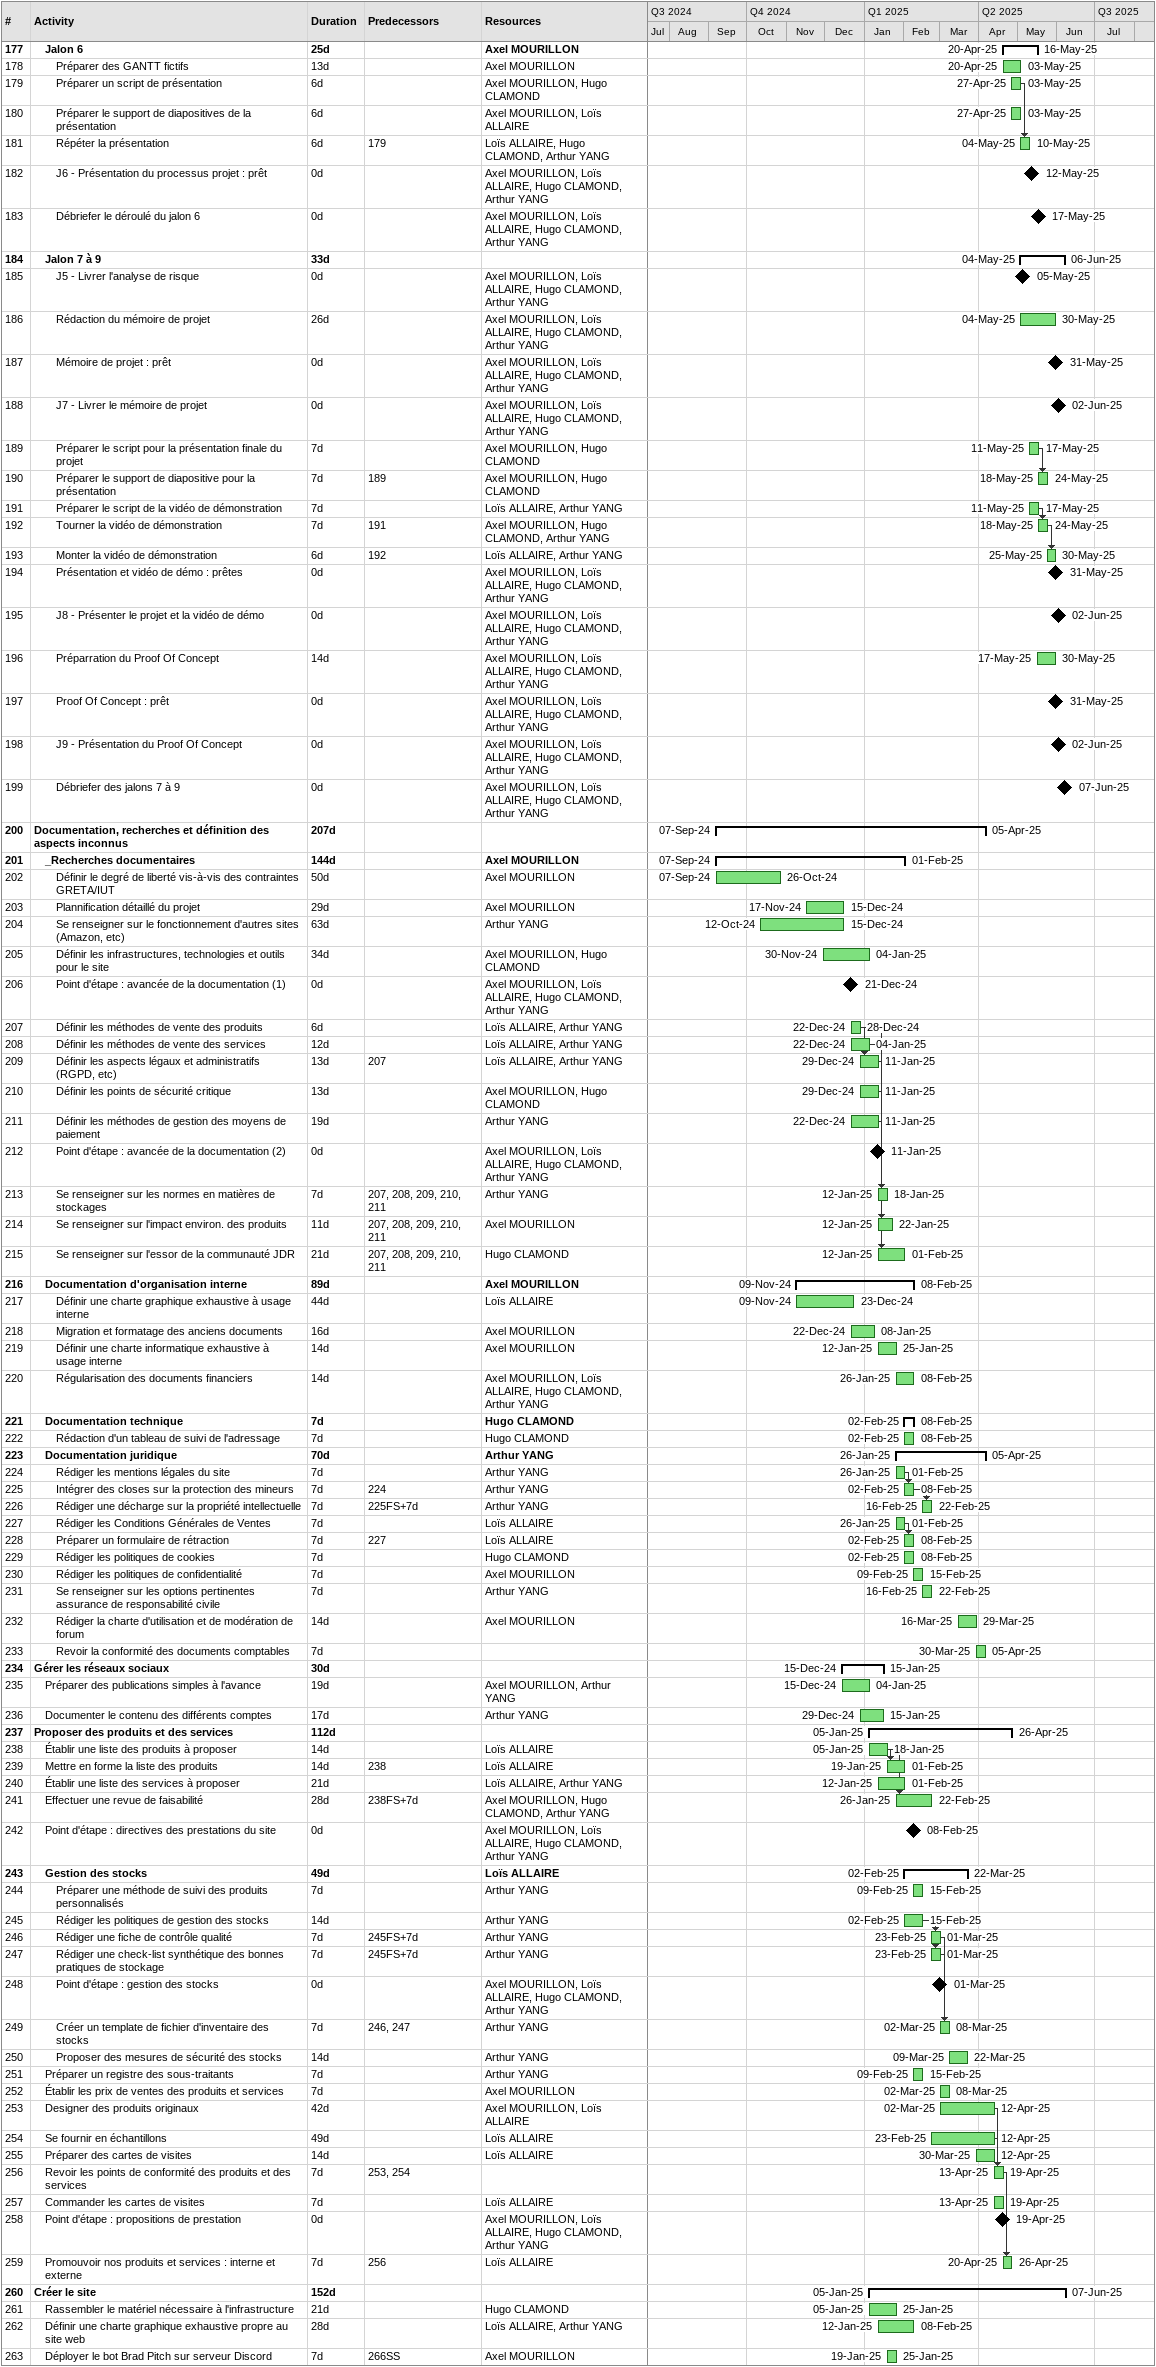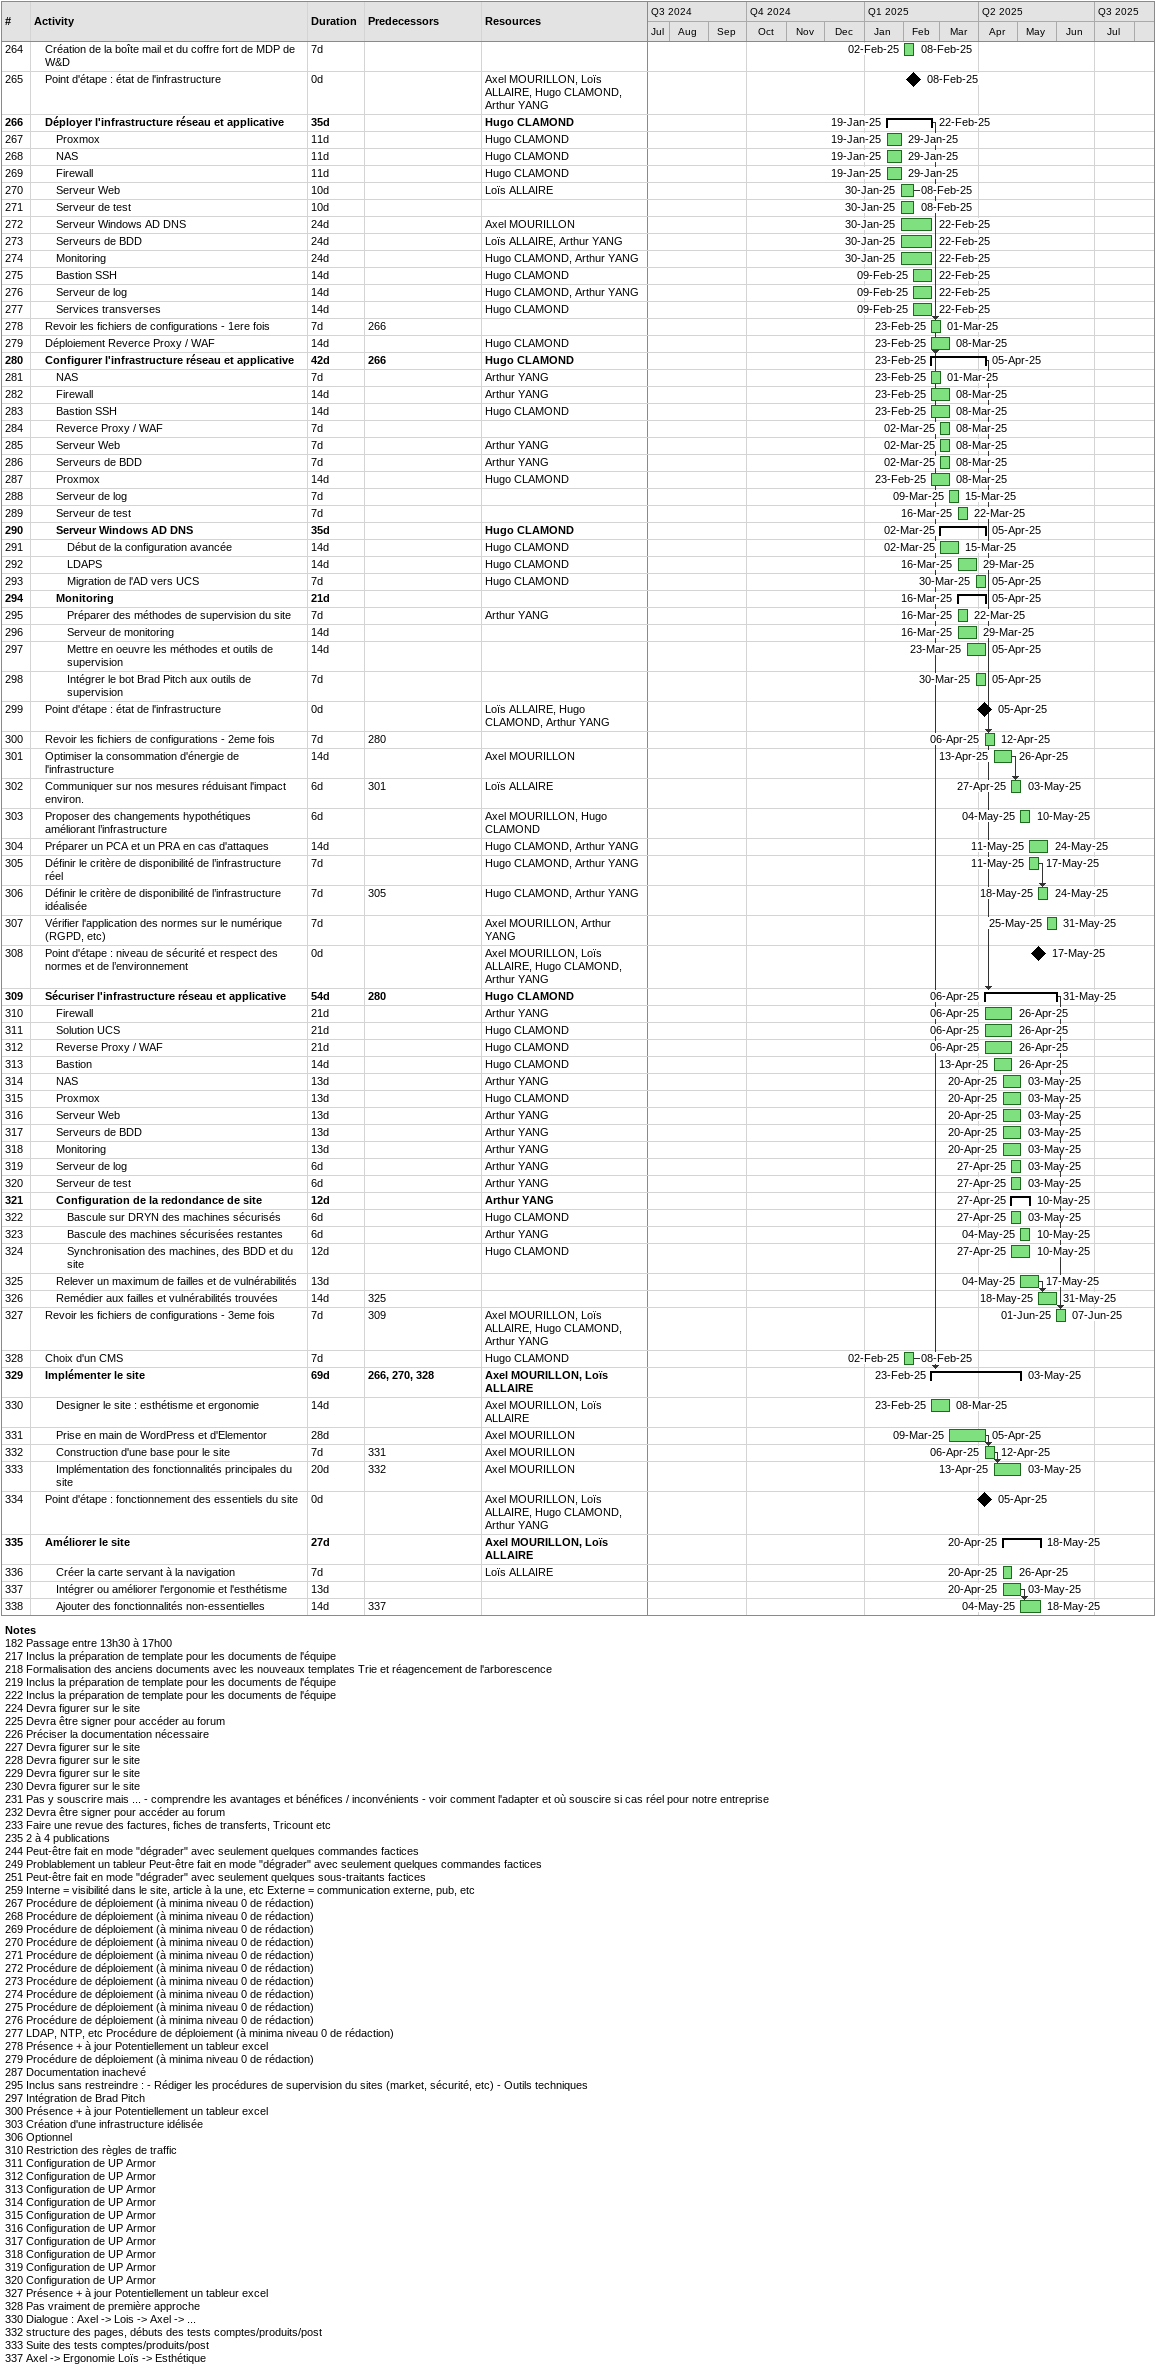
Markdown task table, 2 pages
| ID | Level | Task | Duration | Start | Finish | Predecessors | Resources |
|---|---|---|---|---|---|---|---|
| 177 | 2 | **Jalon 6** | 25d | 2025-04-20 | 2025-05-16 |  | Axel MOURILLON |
| 178 | 3 | Préparer des GANTT fictifs | 13d | 2025-04-20 | 2025-05-03 |  | Axel MOURILLON |
| 179 | 3 | Préparer un script de présentation | 6d | 2025-04-27 | 2025-05-03 |  | Axel MOURILLON, Hugo CLAMOND |
| 180 | 3 | Préparer le support de diapositives de la présentation | 6d | 2025-04-27 | 2025-05-03 |  | Axel MOURILLON, Loïs ALLAIRE |
| 181 | 3 | Répéter la présentation | 6d | 2025-05-04 | 2025-05-10 | 179 | Loïs ALLAIRE, Hugo CLAMOND, Arthur YANG |
| 182 | 3 | J6 - Présentation du processus projet : prêt | 0d | 2025-05-12 | 2025-05-12 |  | Axel MOURILLON, Loïs ALLAIRE, Hugo CLAMOND, Arthur YANG |
| 183 | 3 | Débriefer le déroulé du jalon 6 | 0d | 2025-05-17 | 2025-05-17 |  | Axel MOURILLON, Loïs ALLAIRE, Hugo CLAMOND, Arthur YANG |
| 184 | 2 | **Jalon 7 à 9** | 33d | 2025-05-04 | 2025-06-06 |  |  |
| 185 | 3 | J5 - Livrer l'analyse de risque | 0d | 2025-05-05 | 2025-05-05 |  | Axel MOURILLON, Loïs ALLAIRE, Hugo CLAMOND, Arthur YANG |
| 186 | 3 | Rédaction du mémoire de projet | 26d | 2025-05-04 | 2025-05-30 |  | Axel MOURILLON, Loïs ALLAIRE, Hugo CLAMOND, Arthur YANG |
| 187 | 3 | Mémoire de projet : prêt | 0d | 2025-05-31 | 2025-05-31 |  | Axel MOURILLON, Loïs ALLAIRE, Hugo CLAMOND, Arthur YANG |
| 188 | 3 | J7 - Livrer le mémoire de projet | 0d | 2025-06-02 | 2025-06-02 |  | Axel MOURILLON, Loïs ALLAIRE, Hugo CLAMOND, Arthur YANG |
| 189 | 3 | Préparer le script pour la présentation finale du projet | 7d | 2025-05-11 | 2025-05-17 |  | Axel MOURILLON, Hugo CLAMOND |
| 190 | 3 | Préparer le support de diapositive pour la présentation | 7d | 2025-05-18 | 2025-05-24 | 189 | Axel MOURILLON, Hugo CLAMOND |
| 191 | 3 | Préparer le script de la vidéo de démonstration | 7d | 2025-05-11 | 2025-05-17 |  | Loïs ALLAIRE, Arthur YANG |
| 192 | 3 | Tourner la vidéo de démonstration | 7d | 2025-05-18 | 2025-05-24 | 191 | Axel MOURILLON, Hugo CLAMOND, Arthur YANG |
| 193 | 3 | Monter la vidéo de démonstration | 6d | 2025-05-25 | 2025-05-30 | 192 | Loïs ALLAIRE, Arthur YANG |
| 194 | 3 | Présentation et vidéo de démo : prêtes | 0d | 2025-05-31 | 2025-05-31 |  | Axel MOURILLON, Loïs ALLAIRE, Hugo CLAMOND, Arthur YANG |
| 195 | 3 | J8 - Présenter le projet et la vidéo de démo | 0d | 2025-06-02 | 2025-06-02 |  | Axel MOURILLON, Loïs ALLAIRE, Hugo CLAMOND, Arthur YANG |
| 196 | 3 | Préparration du Proof Of Concept | 14d | 2025-05-17 | 2025-05-30 |  | Axel MOURILLON, Loïs ALLAIRE, Hugo CLAMOND, Arthur YANG |
| 197 | 3 | Proof Of Concept : prêt | 0d | 2025-05-31 | 2025-05-31 |  | Axel MOURILLON, Loïs ALLAIRE, Hugo CLAMOND, Arthur YANG |
| 198 | 3 | J9 - Présentation du Proof Of Concept | 0d | 2025-06-02 | 2025-06-02 |  | Axel MOURILLON, Loïs ALLAIRE, Hugo CLAMOND, Arthur YANG |
| 199 | 3 | Débriefer des jalons 7 à 9 | 0d | 2025-06-07 | 2025-06-07 |  | Axel MOURILLON, Loïs ALLAIRE, Hugo CLAMOND, Arthur YANG |
| 200 | 1 | **Documentation, recherches et définition des aspects inconnus** | 207d | 2024-09-07 | 2025-04-05 |  |  |
| 201 | 2 | **_Recherches documentaires** | 144d | 2024-09-07 | 2025-02-01 |  | Axel MOURILLON |
| 202 | 3 | Définir le degré de liberté vis-à-vis des contraintes GRETA/IUT | 50d | 2024-09-07 | 2024-10-26 |  | Axel MOURILLON |
| 203 | 3 | Plannification détaillé du projet | 29d | 2024-11-17 | 2024-12-15 |  | Axel MOURILLON |
| 204 | 3 | Se renseigner sur le fonctionnement d'autres sites (Amazon, etc) | 63d | 2024-10-12 | 2024-12-15 |  | Arthur YANG |
| 205 | 3 | Définir les infrastructures, technologies et outils pour le site | 34d | 2024-11-30 | 2025-01-04 |  | Axel MOURILLON, Hugo CLAMOND |
| 206 | 3 | Point d'étape : avancée de la documentation (1) | 0d | 2024-12-21 | 2024-12-21 |  | Axel MOURILLON, Loïs ALLAIRE, Hugo CLAMOND, Arthur YANG |
| 207 | 3 | Définir les méthodes de vente des produits | 6d | 2024-12-22 | 2024-12-28 |  | Loïs ALLAIRE, Arthur YANG |
| 208 | 3 | Définir les méthodes de vente des services | 12d | 2024-12-22 | 2025-01-04 |  | Loïs ALLAIRE, Arthur YANG |
| 209 | 3 | Définir les aspects légaux et administratifs (RGPD, etc) | 13d | 2024-12-29 | 2025-01-11 | 207 | Loïs ALLAIRE, Arthur YANG |
| 210 | 3 | Définir les points de sécurité critique | 13d | 2024-12-29 | 2025-01-11 |  | Axel MOURILLON, Hugo CLAMOND |
| 211 | 3 | Définir les méthodes de gestion des moyens de paiement | 19d | 2024-12-22 | 2025-01-11 |  | Arthur YANG |
| 212 | 3 | Point d'étape : avancée de la documentation (2) | 0d | 2025-01-11 | 2025-01-11 |  | Axel MOURILLON, Loïs ALLAIRE, Hugo CLAMOND, Arthur YANG |
| 213 | 3 | Se renseigner sur les normes en matières de stockages | 7d | 2025-01-12 | 2025-01-18 | 207, 208, 209, 210, 211 | Arthur YANG |
| 214 | 3 | Se renseigner sur l'impact environ. des produits | 11d | 2025-01-12 | 2025-01-22 | 207, 208, 209, 210, 211 | Axel MOURILLON |
| 215 | 3 | Se renseigner sur l'essor de la communauté JDR | 21d | 2025-01-12 | 2025-02-01 | 207, 208, 209, 210, 211 | Hugo CLAMOND |
| 216 | 2 | **Documentation d'organisation interne** | 89d | 2024-11-09 | 2025-02-08 |  | Axel MOURILLON |
| 217 | 3 | Définir une charte graphique exhaustive à usage interne | 44d | 2024-11-09 | 2024-12-23 |  | Loïs ALLAIRE |
| 218 | 3 | Migration et formatage des anciens documents | 16d | 2024-12-22 | 2025-01-08 |  | Axel MOURILLON |
| 219 | 3 | Définir une charte informatique exhaustive à usage interne | 14d | 2025-01-12 | 2025-01-25 |  | Axel MOURILLON |
| 220 | 3 | Régularisation des documents financiers | 14d | 2025-01-26 | 2025-02-08 |  | Axel MOURILLON, Loïs ALLAIRE, Hugo CLAMOND, Arthur YANG |
| 221 | 2 | **Documentation technique** | 7d | 2025-02-02 | 2025-02-08 |  | Hugo CLAMOND |
| 222 | 3 | Rédaction d'un tableau de suivi de l'adressage | 7d | 2025-02-02 | 2025-02-08 |  | Hugo CLAMOND |
| 223 | 2 | **Documentation juridique** | 70d | 2025-01-26 | 2025-04-05 |  | Arthur YANG |
| 224 | 3 | Rédiger les mentions légales du site | 7d | 2025-01-26 | 2025-02-01 |  | Arthur YANG |
| 225 | 3 | Intégrer des closes sur la protection des mineurs | 7d | 2025-02-02 | 2025-02-08 | 224 | Arthur YANG |
| 226 | 3 | Rédiger une décharge sur la propriété intellectuelle | 7d | 2025-02-16 | 2025-02-22 | 225FS+7d | Arthur YANG |
| 227 | 3 | Rédiger les Conditions Générales de Ventes | 7d | 2025-01-26 | 2025-02-01 |  | Loïs ALLAIRE |
| 228 | 3 | Préparer un formulaire de rétraction | 7d | 2025-02-02 | 2025-02-08 | 227 | Loïs ALLAIRE |
| 229 | 3 | Rédiger les politiques de cookies | 7d | 2025-02-02 | 2025-02-08 |  | Hugo CLAMOND |
| 230 | 3 | Rédiger les politiques de confidentialité | 7d | 2025-02-09 | 2025-02-15 |  | Axel MOURILLON |
| 231 | 3 | Se renseigner sur les options pertinentes assurance de responsabilité civile | 7d | 2025-02-16 | 2025-02-22 |  | Arthur YANG |
| 232 | 3 | Rédiger la charte d'utilisation et de modération de forum | 14d | 2025-03-16 | 2025-03-29 |  | Axel MOURILLON |
| 233 | 3 | Revoir la conformité des documents comptables | 7d | 2025-03-30 | 2025-04-05 |  |  |
| 234 | 1 | **Gérer les réseaux sociaux** | 30d | 2024-12-15 | 2025-01-15 |  |  |
| 235 | 2 | Préparer des publications simples à l'avance | 19d | 2024-12-15 | 2025-01-04 |  | Axel MOURILLON, Arthur YANG |
| 236 | 2 | Documenter le contenu des différents comptes | 17d | 2024-12-29 | 2025-01-15 |  | Arthur YANG |
| 237 | 1 | **Proposer des produits et des services** | 112d | 2025-01-05 | 2025-04-26 |  |  |
| 238 | 2 | Établir une liste des produits à proposer | 14d | 2025-01-05 | 2025-01-18 |  | Loïs ALLAIRE |
| 239 | 2 | Mettre en forme la liste des produits | 14d | 2025-01-19 | 2025-02-01 | 238 | Loïs ALLAIRE |
| 240 | 2 | Établir une liste des services à proposer | 21d | 2025-01-12 | 2025-02-01 |  | Loïs ALLAIRE, Arthur YANG |
| 241 | 2 | Effectuer une revue de faisabilité | 28d | 2025-01-26 | 2025-02-22 | 238FS+7d | Axel MOURILLON, Hugo CLAMOND, Arthur YANG |
| 242 | 2 | Point d'étape : directives des prestations du site | 0d | 2025-02-08 | 2025-02-08 |  | Axel MOURILLON, Loïs ALLAIRE, Hugo CLAMOND, Arthur YANG |
| 243 | 2 | **Gestion des stocks** | 49d | 2025-02-02 | 2025-03-22 |  | Loïs ALLAIRE |
| 244 | 3 | Préparer une méthode de suivi des produits personnalisés | 7d | 2025-02-09 | 2025-02-15 |  | Arthur YANG |
| 245 | 3 | Rédiger les politiques de gestion des stocks | 14d | 2025-02-02 | 2025-02-15 |  | Arthur YANG |
| 246 | 3 | Rédiger une fiche de contrôle qualité | 7d | 2025-02-23 | 2025-03-01 | 245FS+7d | Arthur YANG |
| 247 | 3 | Rédiger une check-list synthétique des bonnes pratiques de stockage | 7d | 2025-02-23 | 2025-03-01 | 245FS+7d | Arthur YANG |
| 248 | 3 | Point d'étape : gestion des stocks | 0d | 2025-03-01 | 2025-03-01 |  | Axel MOURILLON, Loïs ALLAIRE, Hugo CLAMOND, Arthur YANG |
| 249 | 3 | Créer un template de fichier d'inventaire des stocks | 7d | 2025-03-02 | 2025-03-08 | 246, 247 | Arthur YANG |
| 250 | 3 | Proposer des mesures de sécurité des stocks | 14d | 2025-03-09 | 2025-03-22 |  | Arthur YANG |
| 251 | 2 | Préparer un registre des sous-traitants | 7d | 2025-02-09 | 2025-02-15 |  | Arthur YANG |
| 252 | 2 | Établir les prix de ventes des produits et services | 7d | 2025-03-02 | 2025-03-08 |  | Axel MOURILLON |
| 253 | 2 | Designer des produits originaux | 42d | 2025-03-02 | 2025-04-12 |  | Axel MOURILLON, Loïs ALLAIRE |
| 254 | 2 | Se fournir en échantillons | 49d | 2025-02-23 | 2025-04-12 |  | Loïs ALLAIRE |
| 255 | 2 | Préparer des cartes de visites | 14d | 2025-03-30 | 2025-04-12 |  | Loïs ALLAIRE |
| 256 | 2 | Revoir les points de conformité des produits et des services | 7d | 2025-04-13 | 2025-04-19 | 253, 254 |  |
| 257 | 2 | Commander les cartes de visites | 7d | 2025-04-13 | 2025-04-19 |  | Loïs ALLAIRE |
| 258 | 2 | Point d'étape : propositions de prestation | 0d | 2025-04-19 | 2025-04-19 |  | Axel MOURILLON, Loïs ALLAIRE, Hugo CLAMOND, Arthur YANG |
| 259 | 2 | Promouvoir nos produits et services : interne et externe | 7d | 2025-04-20 | 2025-04-26 | 256 | Loïs ALLAIRE |
| 260 | 1 | **Créer le site** | 152d | 2025-01-05 | 2025-06-07 |  |  |
| 261 | 2 | Rassembler le matériel nécessaire à l'infrastructure | 21d | 2025-01-05 | 2025-01-25 |  | Hugo CLAMOND |
| 262 | 2 | Définir une charte graphique exhaustive propre au site web | 28d | 2025-01-12 | 2025-02-08 |  | Loïs ALLAIRE, Arthur YANG |
| 263 | 2 | Déployer le bot Brad Pitch sur serveur Discord | 7d | 2025-01-19 | 2025-01-25 | 266SS | Axel MOURILLON |
| 264 | 2 | Création de la boîte mail et du coffre fort de MDP de W&D | 7d | 2025-02-02 | 2025-02-08 |  |  |
| 265 | 2 | Point d'étape : état de l'infrastructure | 0d | 2025-02-08 | 2025-02-08 |  | Axel MOURILLON, Loïs ALLAIRE, Hugo CLAMOND, Arthur YANG |
| 266 | 2 | **Déployer l'infrastructure réseau et applicative** | 35d | 2025-01-19 | 2025-02-22 |  | Hugo CLAMOND |
| 267 | 3 | Proxmox | 11d | 2025-01-19 | 2025-01-29 |  | Hugo CLAMOND |
| 268 | 3 | NAS | 11d | 2025-01-19 | 2025-01-29 |  | Hugo CLAMOND |
| 269 | 3 | Firewall | 11d | 2025-01-19 | 2025-01-29 |  | Hugo CLAMOND |
| 270 | 3 | Serveur Web | 10d | 2025-01-30 | 2025-02-08 |  | Loïs ALLAIRE |
| 271 | 3 | Serveur de test | 10d | 2025-01-30 | 2025-02-08 |  |  |
| 272 | 3 | Serveur Windows AD DNS | 24d | 2025-01-30 | 2025-02-22 |  | Axel MOURILLON |
| 273 | 3 | Serveurs de BDD | 24d | 2025-01-30 | 2025-02-22 |  | Loïs ALLAIRE, Arthur YANG |
| 274 | 3 | Monitoring | 24d | 2025-01-30 | 2025-02-22 |  | Hugo CLAMOND, Arthur YANG |
| 275 | 3 | Bastion SSH | 14d | 2025-02-09 | 2025-02-22 |  | Hugo CLAMOND |
| 276 | 3 | Serveur de log | 14d | 2025-02-09 | 2025-02-22 |  | Hugo CLAMOND, Arthur YANG |
| 277 | 3 | Services transverses | 14d | 2025-02-09 | 2025-02-22 |  | Hugo CLAMOND |
| 278 | 2 | Revoir les fichiers de configurations - 1ere fois | 7d | 2025-02-23 | 2025-03-01 | 266 |  |
| 279 | 2 | Déploiement Reverce Proxy / WAF | 14d | 2025-02-23 | 2025-03-08 |  | Hugo CLAMOND |
| 280 | 2 | **Configurer l'infrastructure réseau et applicative** | 42d | 2025-02-23 | 2025-04-05 | 266 | Hugo CLAMOND |
| 281 | 3 | NAS | 7d | 2025-02-23 | 2025-03-01 |  | Arthur YANG |
| 282 | 3 | Firewall | 14d | 2025-02-23 | 2025-03-08 |  | Arthur YANG |
| 283 | 3 | Bastion SSH | 14d | 2025-02-23 | 2025-03-08 |  | Hugo CLAMOND |
| 284 | 3 | Reverce Proxy / WAF | 7d | 2025-03-02 | 2025-03-08 |  |  |
| 285 | 3 | Serveur Web | 7d | 2025-03-02 | 2025-03-08 |  | Arthur YANG |
| 286 | 3 | Serveurs de BDD | 7d | 2025-03-02 | 2025-03-08 |  | Arthur YANG |
| 287 | 3 | Proxmox | 14d | 2025-02-23 | 2025-03-08 |  | Hugo CLAMOND |
| 288 | 3 | Serveur de log | 7d | 2025-03-09 | 2025-03-15 |  |  |
| 289 | 3 | Serveur de test | 7d | 2025-03-16 | 2025-03-22 |  |  |
| 290 | 3 | **Serveur Windows AD DNS** | 35d | 2025-03-02 | 2025-04-05 |  | Hugo CLAMOND |
| 291 | 4 | Début de la configuration avancée | 14d | 2025-03-02 | 2025-03-15 |  | Hugo CLAMOND |
| 292 | 4 | LDAPS | 14d | 2025-03-16 | 2025-03-29 |  | Hugo CLAMOND |
| 293 | 4 | Migration de l'AD vers UCS | 7d | 2025-03-30 | 2025-04-05 |  | Hugo CLAMOND |
| 294 | 3 | **Monitoring** | 21d | 2025-03-16 | 2025-04-05 |  |  |
| 295 | 4 | Préparer des méthodes de supervision du site | 7d | 2025-03-16 | 2025-03-22 |  | Arthur YANG |
| 296 | 4 | Serveur de monitoring | 14d | 2025-03-16 | 2025-03-29 |  |  |
| 297 | 4 | Mettre en oeuvre les méthodes et outils de supervision | 14d | 2025-03-23 | 2025-04-05 |  |  |
| 298 | 4 | Intégrer le bot Brad Pitch aux outils de supervision | 7d | 2025-03-30 | 2025-04-05 |  |  |
| 299 | 2 | Point d'étape : état de l'infrastructure | 0d | 2025-04-05 | 2025-04-05 |  | Loïs ALLAIRE, Hugo CLAMOND, Arthur YANG |
| 300 | 2 | Revoir les fichiers de configurations - 2eme fois | 7d | 2025-04-06 | 2025-04-12 | 280 |  |
| 301 | 2 | Optimiser la consommation d'énergie de l'infrastructure | 14d | 2025-04-13 | 2025-04-26 |  | Axel MOURILLON |
| 302 | 2 | Communiquer sur nos mesures réduisant l'impact environ. | 6d | 2025-04-27 | 2025-05-03 | 301 | Loïs ALLAIRE |
| 303 | 2 | Proposer des changements hypothétiques améliorant l’infrastructure | 6d | 2025-05-04 | 2025-05-10 |  | Axel MOURILLON, Hugo CLAMOND |
| 304 | 2 | Préparer un PCA et un PRA en cas d'attaques | 14d | 2025-05-11 | 2025-05-24 |  | Hugo CLAMOND, Arthur YANG |
| 305 | 2 | Définir le critère de disponibilité de l’infrastructure réel | 7d | 2025-05-11 | 2025-05-17 |  | Hugo CLAMOND, Arthur YANG |
| 306 | 2 | Définir le critère de disponibilité de l’infrastructure idéalisée | 7d | 2025-05-18 | 2025-05-24 | 305 | Hugo CLAMOND, Arthur YANG |
| 307 | 2 | Vérifier l'application des normes sur le numérique (RGPD, etc) | 7d | 2025-05-25 | 2025-05-31 |  | Axel MOURILLON, Arthur YANG |
| 308 | 2 | Point d'étape : niveau de sécurité et respect des normes et de l’environnement | 0d | 2025-05-17 | 2025-05-17 |  | Axel MOURILLON, Loïs ALLAIRE, Hugo CLAMOND, Arthur YANG |
| 309 | 2 | **Sécuriser l'infrastructure réseau et applicative** | 54d | 2025-04-06 | 2025-05-31 | 280 | Hugo CLAMOND |
| 310 | 3 | Firewall | 21d | 2025-04-06 | 2025-04-26 |  | Arthur YANG |
| 311 | 3 | Solution UCS | 21d | 2025-04-06 | 2025-04-26 |  | Hugo CLAMOND |
| 312 | 3 | Reverse Proxy / WAF | 21d | 2025-04-06 | 2025-04-26 |  | Hugo CLAMOND |
| 313 | 3 | Bastion | 14d | 2025-04-13 | 2025-04-26 |  | Hugo CLAMOND |
| 314 | 3 | NAS | 13d | 2025-04-20 | 2025-05-03 |  | Arthur YANG |
| 315 | 3 | Proxmox | 13d | 2025-04-20 | 2025-05-03 |  | Hugo CLAMOND |
| 316 | 3 | Serveur Web | 13d | 2025-04-20 | 2025-05-03 |  | Arthur YANG |
| 317 | 3 | Serveurs de BDD | 13d | 2025-04-20 | 2025-05-03 |  | Arthur YANG |
| 318 | 3 | Monitoring | 13d | 2025-04-20 | 2025-05-03 |  | Arthur YANG |
| 319 | 3 | Serveur de log | 6d | 2025-04-27 | 2025-05-03 |  | Arthur YANG |
| 320 | 3 | Serveur de test | 6d | 2025-04-27 | 2025-05-03 |  | Arthur YANG |
| 321 | 3 | **Configuration de la redondance de site** | 12d | 2025-04-27 | 2025-05-10 |  | Arthur YANG |
| 322 | 4 | Bascule sur DRYN des machines sécurisés | 6d | 2025-04-27 | 2025-05-03 |  | Hugo CLAMOND |
| 323 | 4 | Bascule des machines sécurisées restantes | 6d | 2025-05-04 | 2025-05-10 |  | Arthur YANG |
| 324 | 4 | Synchronisation des machines, des BDD et du site | 12d | 2025-04-27 | 2025-05-10 |  | Hugo CLAMOND |
| 325 | 3 | Relever un maximum de failles et de vulnérabilités | 13d | 2025-05-04 | 2025-05-17 |  |  |
| 326 | 3 | Remédier aux failles et vulnérabilités trouvées | 14d | 2025-05-18 | 2025-05-31 | 325 |  |
| 327 | 2 | Revoir les fichiers de configurations - 3eme fois | 7d | 2025-06-01 | 2025-06-07 | 309 | Axel MOURILLON, Loïs ALLAIRE, Hugo CLAMOND, Arthur YANG |
| 328 | 2 | Choix d'un CMS | 7d | 2025-02-02 | 2025-02-08 |  | Hugo CLAMOND |
| 329 | 2 | **Implémenter le site** | 69d | 2025-02-23 | 2025-05-03 | 266, 270, 328 | Axel MOURILLON, Loïs ALLAIRE |
| 330 | 3 | Designer le site : esthétisme et ergonomie | 14d | 2025-02-23 | 2025-03-08 |  | Axel MOURILLON, Loïs ALLAIRE |
| 331 | 3 | Prise en main de WordPress et d'Elementor | 28d | 2025-03-09 | 2025-04-05 |  | Axel MOURILLON |
| 332 | 3 | Construction d'une base pour le site | 7d | 2025-04-06 | 2025-04-12 | 331 | Axel MOURILLON |
| 333 | 3 | Implémentation des fonctionnalités principales du site | 20d | 2025-04-13 | 2025-05-03 | 332 | Axel MOURILLON |
| 334 | 2 | Point d'étape : fonctionnement des essentiels du site | 0d | 2025-04-05 | 2025-04-05 |  | Axel MOURILLON, Loïs ALLAIRE, Hugo CLAMOND, Arthur YANG |
| 335 | 2 | **Améliorer le site** | 27d | 2025-04-20 | 2025-05-18 |  | Axel MOURILLON, Loïs ALLAIRE |
| 336 | 3 | Créer la carte servant à la navigation | 7d | 2025-04-20 | 2025-04-26 |  | Loïs ALLAIRE |
| 337 | 3 | Intégrer ou améliorer l'ergonomie et l'esthétisme | 13d | 2025-04-20 | 2025-05-03 |  |  |
| 338 | 3 | Ajouter des fonctionnalités non-essentielles | 14d | 2025-05-04 | 2025-05-18 | 337 |  |

Notes
- 182: Passage entre 13h30 à 17h00
- 217: Inclus la préparation de template pour les documents de l'équipe
- 218: Formalisation des anciens documents avec les nouveaux templates Trie et réagencement de l'arborescence
- 219: Inclus la préparation de template pour les documents de l'équipe
- 222: Inclus la préparation de template pour les documents de l'équipe
- 224: Devra figurer sur le site
- 225: Devra être signer pour accéder au forum
- 226: Préciser la documentation nécessaire
- 227: Devra figurer sur le site
- 228: Devra figurer sur le site
- 229: Devra figurer sur le site
- 230: Devra figurer sur le site
- 231: Pas y souscrire mais ... - comprendre les avantages et bénéfices / inconvénients - voir comment l'adapter et où souscire si cas réel pour notre entreprise
- 232: Devra être signer pour accéder au forum
- 233: Faire une revue des factures, fiches de transferts, Tricount etc
- 235: 2 à 4 publications
- 244: Peut-être fait en mode "dégrader" avec seulement quelques commandes factices
- 249: Problablement un tableur Peut-être fait en mode "dégrader" avec seulement quelques commandes factices
- 251: Peut-être fait en mode "dégrader" avec seulement quelques sous-traitants factices
- 259: Interne = visibilité dans le site, article à la une, etc Externe = communication externe, pub, etc
- 267: Procédure de déploiement (à minima niveau 0 de rédaction)
- 268: Procédure de déploiement (à minima niveau 0 de rédaction)
- 269: Procédure de déploiement (à minima niveau 0 de rédaction)
- 270: Procédure de déploiement (à minima niveau 0 de rédaction)
- 271: Procédure de déploiement (à minima niveau 0 de rédaction)
- 272: Procédure de déploiement (à minima niveau 0 de rédaction)
- 273: Procédure de déploiement (à minima niveau 0 de rédaction)
- 274: Procédure de déploiement (à minima niveau 0 de rédaction)
- 275: Procédure de déploiement (à minima niveau 0 de rédaction)
- 276: Procédure de déploiement (à minima niveau 0 de rédaction)
- 277: LDAP, NTP, etc Procédure de déploiement (à minima niveau 0 de rédaction)
- 278: Présence + à jour Potentiellement un tableur excel
- 279: Procédure de déploiement (à minima niveau 0 de rédaction)
- 287: Documentation inachevé
- 295: Inclus sans restreindre : - Rédiger les procédures de supervision du sites (market, sécurité, etc) - Outils techniques
- 297: Intégration de Brad Pitch
- 300: Présence + à jour Potentiellement un tableur excel
- 303: Création d'une infrastructure idélisée
- 306: Optionnel
- 310: Restriction des règles de traffic
- 311: Configuration de UP Armor
- 312: Configuration de UP Armor
- 313: Configuration de UP Armor
- 314: Configuration de UP Armor
- 315: Configuration de UP Armor
- 316: Configuration de UP Armor
- 317: Configuration de UP Armor
- 318: Configuration de UP Armor
- 319: Configuration de UP Armor
- 320: Configuration de UP Armor
- 327: Présence + à jour Potentiellement un tableur excel
- 328: Pas vraiment de première approche
- 330: Dialogue : Axel -> Lois -> Axel -> ...
- 332: structure des pages, débuts des tests comptes/produits/post
- 333: Suite des tests comptes/produits/post
- 337: Axel -> Ergonomie Loïs -> Esthétique
